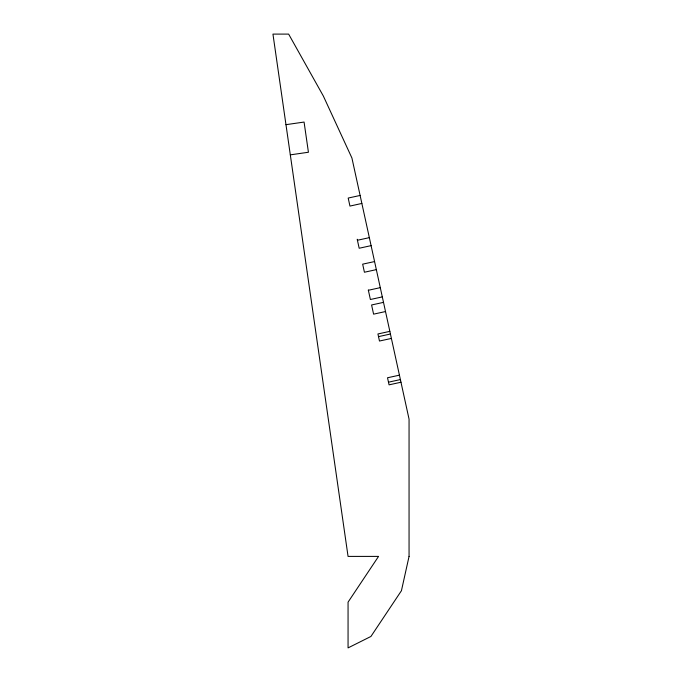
<?xml version="1.0" encoding="UTF-8"?>
<svg xmlns="http://www.w3.org/2000/svg" width="682" height="682" viewBox="0 0 682 682"><rect width="100%" height="100%" fill="white"/><g stroke="black" fill="none" stroke-linecap="round" stroke-linejoin="round"><path stroke-width="1.02" d="M360.113 195.453L348.195 198.061L349.951 206.083L361.861 203.441M357.428 240.26L369.346 237.651M371.093 245.639L359.175 248.248L357.206 239.254M374.58 261.564L362.662 264.164L364.427 272.237L376.345 269.629M368.365 290.259L380.283 287.651M382.304 296.892L370.386 299.5L368.306 289.986M383.506 302.365L371.588 304.973L373.591 314.155L385.509 311.546M389.848 331.358L377.93 333.967L379.473 341.034L391.391 338.434M378.51 336.627L390.428 334.018M399.43 375.168L387.512 377.768L389.064 384.844L400.982 382.235M388.476 382.184L400.394 379.576M285.971 124.67L304.078 122.061L308.426 152.248L290.31 154.857M409.055 556.401L401.434 590.714L370.931 636.459L348.059 647.9L348.059 602.155L378.553 556.401L348.059 556.401L272.945 34.1L288.639 34.1L323.353 96.051L351.921 158.002L409.055 419.157L409.055 556.401"/></g></svg>
